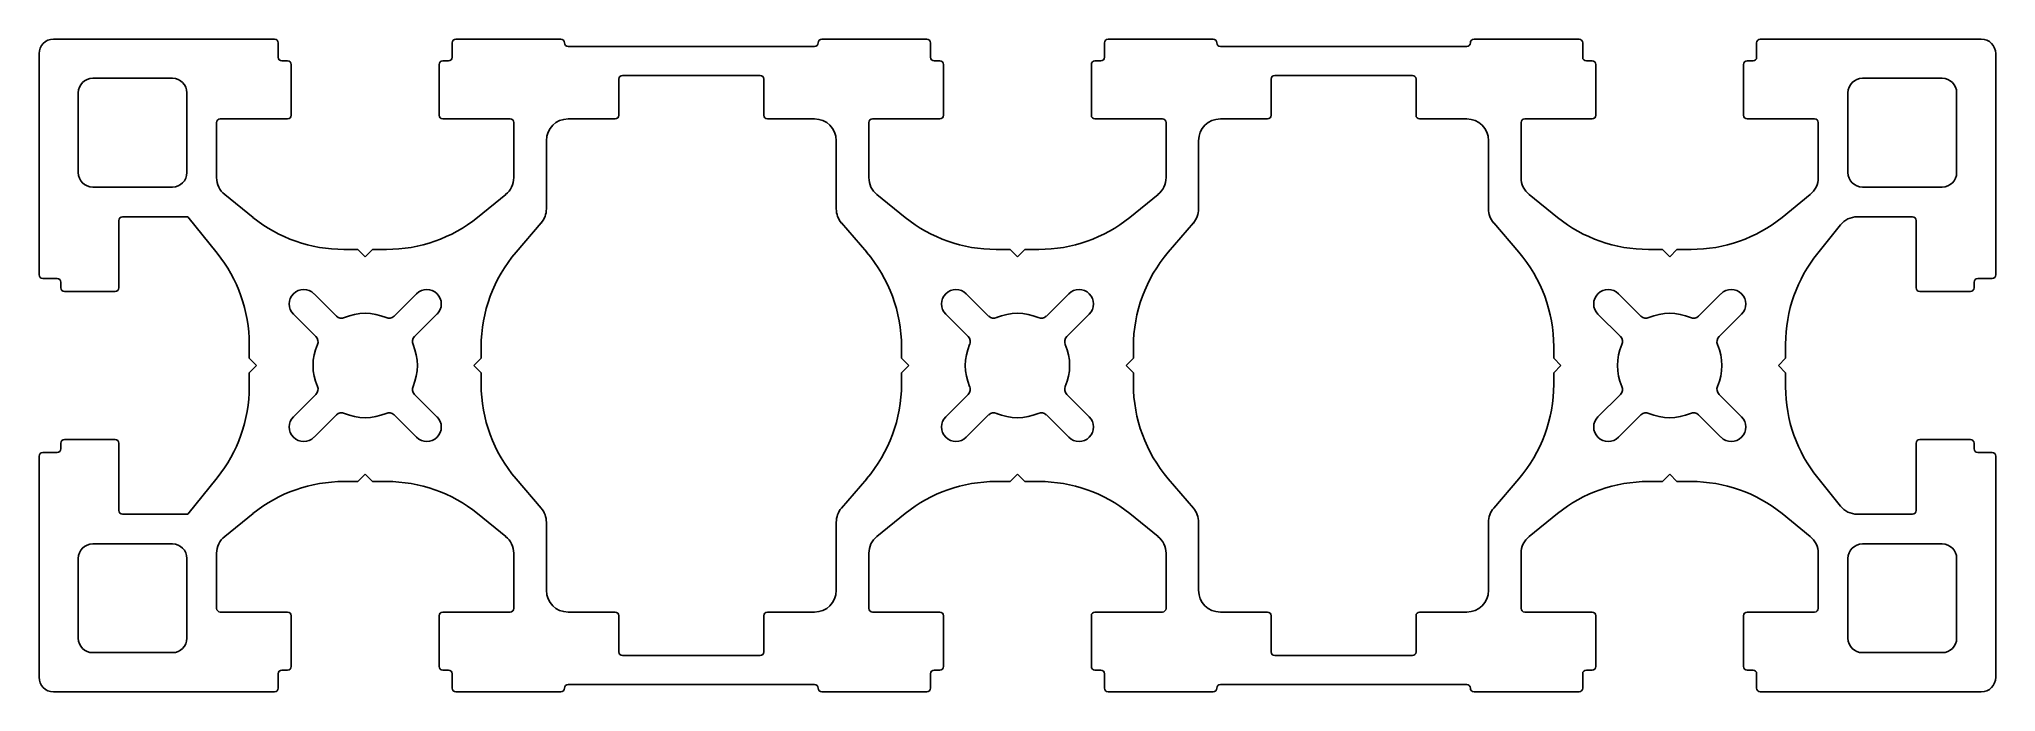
# Model space of a CAD drawing. Extents: x 2328 to 2463, y 2100 to 2145.
import ezdxf

# ---------------------------------------------------------------- set-up
doc = ezdxf.new("R2010")
doc.units = 0
doc.layers.get('0').update_dxf_attribs({"linetype": 'CONTINUOUS'})

msp = doc.modelspace()

# ---------------------------------------------------------------- linework, layer by layer
for p, q in [((2344.62, 2144.54), (2329.37, 2144.54)), ((2344.87, 2144.29), (2344.87, 2143.29)), ((2356.87, 2144.29), (2356.87, 2143.29)), ((2364.37, 2144.54), (2357.12, 2144.54)), ((2364.87, 2144.04), (2381.87, 2144.04)), ((2389.62, 2144.54), (2382.37, 2144.54)), ((2389.87, 2144.29), (2389.87, 2143.29)), ((2401.87, 2144.29), (2401.87, 2143.29)), ((2409.37, 2144.54), (2402.12, 2144.54)), ((2409.87, 2144.04), (2426.87, 2144.04)), ((2434.62, 2144.54), (2427.37, 2144.54)), ((2434.87, 2144.29), (2434.87, 2143.29)), ((2446.87, 2144.29), (2446.87, 2143.29)), ((2462.37, 2144.54), (2447.12, 2144.54)), ((2328.37, 2143.54), (2328.37, 2128.29)), ((2345.12, 2143.04), (2345.52, 2143.04)), ((2345.77, 2142.79), (2345.77, 2139.29)), ((2355.97, 2139.29), (2355.97, 2142.79)), ((2356.22, 2143.04), (2356.62, 2143.04)), ((2390.12, 2143.04), (2390.52, 2143.04)), ((2390.77, 2142.79), (2390.77, 2139.29)), ((2400.97, 2139.29), (2400.97, 2142.79)), ((2401.22, 2143.04), (2401.62, 2143.04)), ((2435.12, 2143.04), (2435.52, 2143.04)), ((2435.77, 2142.79), (2435.77, 2139.29)), ((2445.97, 2139.29), (2445.97, 2142.79)), ((2446.22, 2143.04), (2446.62, 2143.04)), ((2463.37, 2128.29), (2463.37, 2143.54)), ((2332.07, 2141.84), (2337.57, 2141.84)), ((2368.37, 2139.29), (2368.37, 2141.79)), ((2368.62, 2142.04), (2378.12, 2142.04)), ((2378.37, 2141.79), (2378.37, 2139.29)), ((2413.37, 2139.29), (2413.37, 2141.79)), ((2413.62, 2142.04), (2423.12, 2142.04)), ((2423.37, 2141.79), (2423.37, 2139.29)), ((2454.17, 2141.84), (2459.67, 2141.84)), ((2331.07, 2135.34), (2331.07, 2140.84)), ((2338.57, 2140.84), (2338.57, 2135.34)), ((2453.17, 2135.34), (2453.17, 2140.84)), ((2460.67, 2140.84), (2460.67, 2135.34)), ((2340.62, 2138.79), (2340.62, 2134.99)), ((2345.52, 2139.04), (2340.87, 2139.04)), ((2360.87, 2139.04), (2356.22, 2139.04)), ((2361.12, 2134.99), (2361.12, 2138.79)), ((2364.87, 2139.04), (2368.12, 2139.04)), ((2378.62, 2139.04), (2381.87, 2139.04)), ((2385.62, 2138.79), (2385.62, 2134.99)), ((2390.52, 2139.04), (2385.87, 2139.04)), ((2405.87, 2139.04), (2401.22, 2139.04)), ((2406.12, 2134.99), (2406.12, 2138.79)), ((2409.87, 2139.04), (2413.12, 2139.04)), ((2423.62, 2139.04), (2426.87, 2139.04)), ((2430.62, 2138.79), (2430.62, 2134.99)), ((2435.52, 2139.04), (2430.87, 2139.04)), ((2450.87, 2139.04), (2446.22, 2139.04)), ((2451.12, 2134.99), (2451.12, 2138.79)), ((2363.37, 2132.84), (2363.37, 2137.54)), ((2383.37, 2137.54), (2383.37, 2132.84)), ((2408.37, 2132.84), (2408.37, 2137.54)), ((2428.37, 2137.54), (2428.37, 2132.84)), ((2337.57, 2134.34), (2332.07, 2134.34)), ((2341.18, 2133.82), (2343.13, 2132.25)), ((2358.62, 2132.25), (2360.57, 2133.82)), ((2386.18, 2133.82), (2388.13, 2132.25)), ((2403.62, 2132.25), (2405.57, 2133.82)), ((2431.18, 2133.82), (2433.13, 2132.25)), ((2448.62, 2132.25), (2450.57, 2133.82)), ((2459.67, 2134.34), (2454.17, 2134.34)), ((2333.87, 2132.04), (2333.87, 2127.39)), ((2338.64, 2132.29), (2334.12, 2132.29)), ((2340.66, 2129.79), (2338.64, 2132.29)), ((2361.28, 2129.85), (2363.01, 2131.87)), ((2383.74, 2131.87), (2385.47, 2129.85)), ((2406.28, 2129.85), (2408.01, 2131.87)), ((2428.74, 2131.87), (2430.47, 2129.85)), ((2452.65, 2131.73), (2451.09, 2129.79)), ((2457.62, 2132.29), (2453.82, 2132.29)), ((2457.87, 2127.39), (2457.87, 2132.04)), ((2349.4, 2130.04), (2350.37, 2130.04)), ((2350.37, 2130.04), (2350.87, 2129.54)), ((2350.87, 2129.54), (2351.37, 2130.04)), ((2351.37, 2130.04), (2352.35, 2130.04)), ((2394.4, 2130.04), (2395.37, 2130.04)), ((2395.37, 2130.04), (2395.87, 2129.54)), ((2395.87, 2129.54), (2396.37, 2130.04)), ((2396.37, 2130.04), (2397.35, 2130.04)), ((2439.4, 2130.04), (2440.37, 2130.04)), ((2440.37, 2130.04), (2440.87, 2129.54)), ((2440.87, 2129.54), (2441.37, 2130.04)), ((2441.37, 2130.04), (2442.35, 2130.04)), ((2328.62, 2128.04), (2329.62, 2128.04)), ((2329.87, 2127.39), (2329.87, 2127.79)), ((2461.87, 2127.79), (2461.87, 2127.39)), ((2463.12, 2128.04), (2462.12, 2128.04)), ((2333.62, 2127.14), (2330.12, 2127.14)), ((2347.34, 2126.99), (2348.88, 2125.44)), ((2352.87, 2125.44), (2354.41, 2126.99)), ((2392.34, 2126.99), (2393.88, 2125.44)), ((2397.87, 2125.44), (2399.41, 2126.99)), ((2437.34, 2126.99), (2438.88, 2125.44)), ((2442.87, 2125.44), (2444.41, 2126.99)), ((2461.62, 2127.14), (2458.12, 2127.14)), ((2347.47, 2124.03), (2345.92, 2125.57)), ((2355.82, 2125.57), (2354.28, 2124.03)), ((2392.47, 2124.03), (2390.92, 2125.57)), ((2400.82, 2125.57), (2399.28, 2124.03)), ((2437.47, 2124.03), (2435.92, 2125.57)), ((2445.82, 2125.57), (2444.28, 2124.03)), ((2342.87, 2122.54), (2342.87, 2123.51)), ((2343.37, 2122.04), (2342.87, 2122.54)), ((2358.37, 2122.04), (2358.87, 2122.54)), ((2358.87, 2122.54), (2358.87, 2123.34)), ((2387.87, 2123.34), (2387.87, 2122.54)), ((2387.87, 2122.54), (2388.37, 2122.04)), ((2403.37, 2122.04), (2403.87, 2122.54)), ((2403.87, 2122.54), (2403.87, 2123.34)), ((2432.87, 2123.34), (2432.87, 2122.54)), ((2432.87, 2122.54), (2433.37, 2122.04)), ((2448.87, 2122.54), (2448.37, 2122.04)), ((2448.87, 2123.51), (2448.87, 2122.54)), ((2342.87, 2121.54), (2343.37, 2122.04)), ((2342.87, 2120.57), (2342.87, 2121.54)), ((2358.87, 2121.54), (2358.37, 2122.04)), ((2358.87, 2120.74), (2358.87, 2121.54)), ((2388.37, 2122.04), (2387.87, 2121.54)), ((2387.87, 2121.54), (2387.87, 2120.74)), ((2403.87, 2121.54), (2403.37, 2122.04)), ((2403.87, 2120.74), (2403.87, 2121.54)), ((2433.37, 2122.04), (2432.87, 2121.54)), ((2432.87, 2121.54), (2432.87, 2120.74)), ((2448.37, 2122.04), (2448.87, 2121.54)), ((2448.87, 2121.54), (2448.87, 2120.57)), ((2345.92, 2118.5), (2347.47, 2120.05)), ((2354.28, 2120.05), (2355.82, 2118.5)), ((2390.92, 2118.5), (2392.47, 2120.05)), ((2399.28, 2120.05), (2400.82, 2118.5)), ((2435.92, 2118.5), (2437.47, 2120.05)), ((2444.28, 2120.05), (2445.82, 2118.5)), ((2348.88, 2118.63), (2347.34, 2117.09)), ((2354.41, 2117.09), (2352.87, 2118.63)), ((2393.88, 2118.63), (2392.34, 2117.09)), ((2399.41, 2117.09), (2397.87, 2118.63)), ((2438.88, 2118.63), (2437.34, 2117.09)), ((2444.41, 2117.09), (2442.87, 2118.63)), ((2330.12, 2116.94), (2333.62, 2116.94)), ((2458.12, 2116.94), (2461.62, 2116.94)), ((2328.37, 2115.79), (2328.37, 2100.54)), ((2328.62, 2116.04), (2329.62, 2116.04)), ((2329.87, 2116.29), (2329.87, 2116.69)), ((2333.87, 2116.69), (2333.87, 2112.04)), ((2457.87, 2112.04), (2457.87, 2116.69)), ((2461.87, 2116.69), (2461.87, 2116.29)), ((2463.12, 2116.04), (2462.12, 2116.04)), ((2463.37, 2100.54), (2463.37, 2115.79)), ((2338.64, 2111.79), (2340.66, 2114.29)), ((2350.87, 2114.54), (2350.37, 2114.04)), ((2351.37, 2114.04), (2350.87, 2114.54)), ((2363.01, 2112.21), (2361.28, 2114.23)), ((2385.47, 2114.23), (2383.74, 2112.21)), ((2395.87, 2114.54), (2395.37, 2114.04)), ((2396.37, 2114.04), (2395.87, 2114.54)), ((2408.01, 2112.21), (2406.28, 2114.23)), ((2430.47, 2114.23), (2428.74, 2112.21)), ((2440.87, 2114.54), (2440.37, 2114.04)), ((2441.37, 2114.04), (2440.87, 2114.54)), ((2451.09, 2114.29), (2452.65, 2112.35)), ((2350.37, 2114.04), (2349.4, 2114.04)), ((2352.35, 2114.04), (2351.37, 2114.04)), ((2395.37, 2114.04), (2394.4, 2114.04)), ((2397.35, 2114.04), (2396.37, 2114.04)), ((2440.37, 2114.04), (2439.4, 2114.04)), ((2442.35, 2114.04), (2441.37, 2114.04)), ((2334.12, 2111.79), (2338.64, 2111.79)), ((2343.13, 2111.83), (2341.18, 2110.26)), ((2360.57, 2110.26), (2358.62, 2111.83)), ((2388.13, 2111.83), (2386.18, 2110.26)), ((2405.57, 2110.26), (2403.62, 2111.83)), ((2433.13, 2111.83), (2431.18, 2110.26)), ((2450.57, 2110.26), (2448.62, 2111.83)), ((2453.82, 2111.79), (2457.62, 2111.79)), ((2363.37, 2106.54), (2363.37, 2111.23)), ((2383.37, 2111.23), (2383.37, 2106.54)), ((2408.37, 2106.54), (2408.37, 2111.23)), ((2428.37, 2111.23), (2428.37, 2106.54)), ((2331.07, 2103.24), (2331.07, 2108.74)), ((2332.07, 2109.74), (2337.57, 2109.74)), ((2338.57, 2108.74), (2338.57, 2103.24)), ((2340.62, 2109.09), (2340.62, 2105.29)), ((2361.12, 2105.29), (2361.12, 2109.09)), ((2385.62, 2109.09), (2385.62, 2105.29)), ((2406.12, 2105.29), (2406.12, 2109.09)), ((2430.62, 2109.09), (2430.62, 2105.29)), ((2451.12, 2105.29), (2451.12, 2109.09)), ((2453.17, 2103.24), (2453.17, 2108.74)), ((2454.17, 2109.74), (2459.67, 2109.74)), ((2460.67, 2108.74), (2460.67, 2103.24)), ((2340.87, 2105.04), (2345.52, 2105.04)), ((2345.77, 2104.79), (2345.77, 2101.29)), ((2355.97, 2101.29), (2355.97, 2104.79)), ((2356.22, 2105.04), (2360.87, 2105.04)), ((2368.12, 2105.04), (2364.87, 2105.04)), ((2368.37, 2102.29), (2368.37, 2104.79)), ((2378.37, 2104.79), (2378.37, 2102.29)), ((2381.87, 2105.04), (2378.62, 2105.04)), ((2385.87, 2105.04), (2390.52, 2105.04)), ((2390.77, 2104.79), (2390.77, 2101.29)), ((2400.97, 2101.29), (2400.97, 2104.79)), ((2401.22, 2105.04), (2405.87, 2105.04)), ((2413.12, 2105.04), (2409.87, 2105.04)), ((2413.37, 2102.29), (2413.37, 2104.79)), ((2423.37, 2104.79), (2423.37, 2102.29)), ((2426.87, 2105.04), (2423.62, 2105.04)), ((2430.87, 2105.04), (2435.52, 2105.04)), ((2435.77, 2104.79), (2435.77, 2101.29)), ((2445.97, 2101.29), (2445.97, 2104.79)), ((2446.22, 2105.04), (2450.87, 2105.04)), ((2337.57, 2102.24), (2332.07, 2102.24)), ((2378.12, 2102.04), (2368.62, 2102.04)), ((2423.12, 2102.04), (2413.62, 2102.04)), ((2459.67, 2102.24), (2454.17, 2102.24)), ((2344.87, 2099.79), (2344.87, 2100.79)), ((2345.52, 2101.04), (2345.12, 2101.04)), ((2356.62, 2101.04), (2356.22, 2101.04)), ((2356.87, 2099.79), (2356.87, 2100.79)), ((2389.87, 2099.79), (2389.87, 2100.79)), ((2390.52, 2101.04), (2390.12, 2101.04)), ((2401.62, 2101.04), (2401.22, 2101.04)), ((2401.87, 2099.79), (2401.87, 2100.79)), ((2434.87, 2099.79), (2434.87, 2100.79)), ((2435.52, 2101.04), (2435.12, 2101.04)), ((2446.62, 2101.04), (2446.22, 2101.04)), ((2446.87, 2099.79), (2446.87, 2100.79)), ((2329.37, 2099.54), (2344.62, 2099.54)), ((2357.12, 2099.54), (2364.37, 2099.54)), ((2381.87, 2100.04), (2364.87, 2100.04)), ((2382.37, 2099.54), (2389.62, 2099.54)), ((2402.12, 2099.54), (2409.37, 2099.54)), ((2426.87, 2100.04), (2409.87, 2100.04)), ((2427.37, 2099.54), (2434.62, 2099.54)), ((2447.12, 2099.54), (2462.37, 2099.54))]:
    msp.add_line(p, q)
for centre, radius, start, end in [((2329.37, 2143.54), 1, 90, 180), ((2344.62, 2144.29), 0.25, 0, 90), ((2357.12, 2144.29), 0.25, 90, 180), ((2364.37, 2144.29), 0.25, 0, 90), ((2364.87, 2144.29), 0.25, 180, 270), ((2381.87, 2144.29), 0.25, 270, 360), ((2382.37, 2144.29), 0.25, 90, 180), ((2389.62, 2144.29), 0.25, 0, 90), ((2402.12, 2144.29), 0.25, 90, 180), ((2409.37, 2144.29), 0.25, 0, 90), ((2409.87, 2144.29), 0.25, 180, 270), ((2426.87, 2144.29), 0.25, 270, 360), ((2427.37, 2144.29), 0.25, 90, 180), ((2434.62, 2144.29), 0.25, 0, 90), ((2447.12, 2144.29), 0.25, 90, 180), ((2462.37, 2143.54), 1, 0, 90), ((2345.12, 2143.29), 0.25, 180, 270), ((2345.52, 2142.79), 0.25, 0, 90), ((2356.22, 2142.79), 0.25, 90, 180), ((2356.62, 2143.29), 0.25, 270, 360), ((2390.12, 2143.29), 0.25, 180, 270), ((2390.52, 2142.79), 0.25, 0, 90), ((2401.22, 2142.79), 0.25, 90, 180), ((2401.62, 2143.29), 0.25, 270, 360), ((2435.12, 2143.29), 0.25, 180, 270), ((2435.52, 2142.79), 0.25, 0, 90), ((2446.22, 2142.79), 0.25, 90, 180), ((2446.62, 2143.29), 0.25, 270, 360), ((2332.07, 2140.84), 1, 90, 180), ((2337.57, 2140.84), 1, 0, 90), ((2368.62, 2141.79), 0.25, 90, 180), ((2378.12, 2141.79), 0.25, 0, 90), ((2413.62, 2141.79), 0.25, 90, 180), ((2423.12, 2141.79), 0.25, 0, 90), ((2454.17, 2140.84), 1, 90, 180), ((2459.67, 2140.84), 1, 0, 90), ((2340.87, 2138.79), 0.25, 90, 180), ((2345.52, 2139.29), 0.25, 270, 360), ((2356.22, 2139.29), 0.25, 180, 270), ((2360.87, 2138.79), 0.25, 0, 90), ((2364.87, 2137.54), 1.5, 90, 180), ((2368.12, 2139.29), 0.25, 270, 360), ((2378.62, 2139.29), 0.25, 180, 270), ((2381.87, 2137.54), 1.5, 0, 90), ((2385.87, 2138.79), 0.25, 90, 180), ((2390.52, 2139.29), 0.25, 270, 360), ((2401.22, 2139.29), 0.25, 180, 270), ((2405.87, 2138.79), 0.25, 0, 90), ((2409.87, 2137.54), 1.5, 90, 180), ((2413.12, 2139.29), 0.25, 270, 360), ((2423.62, 2139.29), 0.25, 180, 270), ((2426.87, 2137.54), 1.5, 0, 90), ((2430.87, 2138.79), 0.25, 90, 180), ((2435.52, 2139.29), 0.25, 270, 360), ((2446.22, 2139.29), 0.25, 180, 270), ((2450.87, 2138.79), 0.25, 0, 90), ((2332.07, 2135.34), 1, 180, 270), ((2337.57, 2135.34), 1, 270, 0), ((2342.12, 2134.99), 1.5, 180, 231.1418), ((2359.62, 2134.99), 1.5, 308.8582, 0), ((2387.12, 2134.99), 1.5, 180, 231.1418), ((2404.62, 2134.99), 1.5, 308.8582, 0), ((2432.12, 2134.99), 1.5, 180, 231.1418), ((2449.62, 2134.99), 1.5, 308.8582, 0), ((2454.17, 2135.34), 1, 180, 270), ((2459.67, 2135.34), 1, 270, 0), ((2334.12, 2132.04), 0.25, 90, 180), ((2349.4, 2140.04), 10, 231.1418, 270), ((2352.35, 2140.04), 10, 270, 308.8582), ((2361.87, 2132.84), 1.5, 319.3987, 0), ((2384.87, 2132.84), 1.5, 180, 220.6013), ((2394.4, 2140.04), 10, 231.1418, 270), ((2397.35, 2140.04), 10, 270, 308.8582), ((2406.87, 2132.84), 1.5, 319.3987, 0), ((2429.87, 2132.84), 1.5, 180, 220.6013), ((2439.4, 2140.04), 10, 231.1418, 270), ((2442.35, 2140.04), 10, 270, 308.8582), ((2453.82, 2130.79), 1.5, 90, 141.1418), ((2457.62, 2132.04), 0.25, 0, 90), ((2332.87, 2123.51), 10, 0, 38.8582), ((2368.87, 2123.34), 10, 139.3987, 180), ((2377.87, 2123.34), 10, 0, 40.6013), ((2413.87, 2123.34), 10, 139.3987, 180), ((2422.87, 2123.34), 10, 0, 40.6013), ((2458.87, 2123.51), 10, 141.1418, 180), ((2328.62, 2128.29), 0.25, 180, 270), ((2329.62, 2127.79), 0.25, 0, 90), ((2462.12, 2127.79), 0.25, 90, 180), ((2463.12, 2128.29), 0.25, 270, 360), ((2330.12, 2127.39), 0.25, 180, 270), ((2333.62, 2127.39), 0.25, 270, 360), ((2346.63, 2126.28), 1, 45, 225), ((2355.12, 2126.28), 1, 315, 135), ((2391.63, 2126.28), 1, 45, 225), ((2400.12, 2126.28), 1, 315, 135), ((2436.63, 2126.28), 1, 45, 225), ((2445.12, 2126.28), 1, 315, 135), ((2458.12, 2127.39), 0.25, 180, 270), ((2461.62, 2127.39), 0.25, 270, 360), ((2349.24, 2125.8), 0.5, 225, 293.5399), ((2350.87, 2122.04), 3.6, 66.4601, 113.5399), ((2352.51, 2125.8), 0.5, 246.4601, 315), ((2394.24, 2125.8), 0.5, 225, 293.5399), ((2395.87, 2122.04), 3.6, 66.4601, 113.5399), ((2397.51, 2125.8), 0.5, 246.4601, 315), ((2439.24, 2125.8), 0.5, 225, 293.5399), ((2440.87, 2122.04), 3.6, 66.4601, 113.5399), ((2442.51, 2125.8), 0.5, 246.4601, 315), ((2347.12, 2123.68), 0.5, 336.4601, 45), ((2354.63, 2123.68), 0.5, 135, 203.5399), ((2392.12, 2123.68), 0.5, 336.4601, 45), ((2399.63, 2123.68), 0.5, 135, 203.5399), ((2437.12, 2123.68), 0.5, 336.4601, 45), ((2444.63, 2123.68), 0.5, 135, 203.5399), ((2350.87, 2122.04), 3.6, 156.4601, 203.5399), ((2350.87, 2122.04), 3.6, 336.4601, 23.5399), ((2395.87, 2122.04), 3.6, 156.4601, 203.5399), ((2395.87, 2122.04), 3.6, 336.4601, 23.5399), ((2440.87, 2122.04), 3.6, 156.4601, 203.5399), ((2440.87, 2122.04), 3.6, 336.4601, 23.5399), ((2332.87, 2120.57), 10, 321.1418, 360), ((2347.12, 2120.4), 0.5, 315, 23.5399), ((2354.63, 2120.4), 0.5, 156.4601, 225), ((2368.87, 2120.74), 10, 180, 220.6013), ((2377.87, 2120.74), 10, 319.3987, 360), ((2392.12, 2120.4), 0.5, 315, 23.5399), ((2399.63, 2120.4), 0.5, 156.4601, 225), ((2413.87, 2120.74), 10, 180, 220.6013), ((2422.87, 2120.74), 10, 319.3987, 360), ((2437.12, 2120.4), 0.5, 315, 23.5399), ((2444.63, 2120.4), 0.5, 156.4601, 225), ((2458.87, 2120.57), 10, 180, 218.8582), ((2346.63, 2117.8), 1, 135, 315), ((2349.24, 2118.28), 0.5, 66.4601, 135), ((2350.87, 2122.04), 3.6, 246.4601, 293.5399), ((2352.51, 2118.28), 0.5, 45, 113.5399), ((2355.12, 2117.8), 1, 225, 45), ((2391.63, 2117.8), 1, 135, 315), ((2394.24, 2118.28), 0.5, 66.4601, 135), ((2395.87, 2122.04), 3.6, 246.4601, 293.5399), ((2397.51, 2118.28), 0.5, 45, 113.5399), ((2400.12, 2117.8), 1, 225, 45), ((2436.63, 2117.8), 1, 135, 315), ((2439.24, 2118.28), 0.5, 66.4601, 135), ((2440.87, 2122.04), 3.6, 246.4601, 293.5399), ((2442.51, 2118.28), 0.5, 45, 113.5399), ((2445.12, 2117.8), 1, 225, 45), ((2330.12, 2116.69), 0.25, 90, 180), ((2333.62, 2116.69), 0.25, 0, 90), ((2458.12, 2116.69), 0.25, 90, 180), ((2461.62, 2116.69), 0.25, 0, 90), ((2328.62, 2115.79), 0.25, 90, 180), ((2329.62, 2116.29), 0.25, 270, 360), ((2462.12, 2116.29), 0.25, 180, 270), ((2463.12, 2115.79), 0.25, 0, 90), ((2349.4, 2104.04), 10, 90, 128.8582), ((2352.35, 2104.04), 10, 51.1418, 90), ((2394.4, 2104.04), 10, 90, 128.8582), ((2397.35, 2104.04), 10, 51.1418, 90), ((2439.4, 2104.04), 10, 90, 128.8582), ((2442.35, 2104.04), 10, 51.1418, 90), ((2334.12, 2112.04), 0.25, 180, 270), ((2361.87, 2111.23), 1.5, 0, 40.6013), ((2384.87, 2111.23), 1.5, 139.3987, 180), ((2406.87, 2111.23), 1.5, 0, 40.6013), ((2429.87, 2111.23), 1.5, 139.3987, 180), ((2453.82, 2113.29), 1.5, 218.8582, 270), ((2457.62, 2112.04), 0.25, 270, 360), ((2342.12, 2109.09), 1.5, 128.8582, 180), ((2359.62, 2109.09), 1.5, 0, 51.1418), ((2387.12, 2109.09), 1.5, 128.8582, 180), ((2404.62, 2109.09), 1.5, 0, 51.1418), ((2432.12, 2109.09), 1.5, 128.8582, 180), ((2449.62, 2109.09), 1.5, 0, 51.1418), ((2332.07, 2108.74), 1, 90, 180), ((2337.57, 2108.74), 1, 0, 90), ((2454.17, 2108.74), 1, 90, 180), ((2459.67, 2108.74), 1, 0, 90), ((2364.87, 2106.54), 1.5, 180, 270), ((2381.87, 2106.54), 1.5, 270, 0), ((2409.87, 2106.54), 1.5, 180, 270), ((2426.87, 2106.54), 1.5, 270, 0), ((2340.87, 2105.29), 0.25, 180, 270), ((2345.52, 2104.79), 0.25, 0, 90), ((2356.22, 2104.79), 0.25, 90, 180), ((2360.87, 2105.29), 0.25, 270, 360), ((2368.12, 2104.79), 0.25, 0, 90), ((2378.62, 2104.79), 0.25, 90, 180), ((2385.87, 2105.29), 0.25, 180, 270), ((2390.52, 2104.79), 0.25, 0, 90), ((2401.22, 2104.79), 0.25, 90, 180), ((2405.87, 2105.29), 0.25, 270, 360), ((2413.12, 2104.79), 0.25, 0, 90), ((2423.62, 2104.79), 0.25, 90, 180), ((2430.87, 2105.29), 0.25, 180, 270), ((2435.52, 2104.79), 0.25, 0, 90), ((2446.22, 2104.79), 0.25, 90, 180), ((2450.87, 2105.29), 0.25, 270, 360), ((2332.07, 2103.24), 1, 180, 270), ((2337.57, 2103.24), 1, 270, 0), ((2368.62, 2102.29), 0.25, 180, 270), ((2378.12, 2102.29), 0.25, 270, 360), ((2413.62, 2102.29), 0.25, 180, 270), ((2423.12, 2102.29), 0.25, 270, 360), ((2454.17, 2103.24), 1, 180, 270), ((2459.67, 2103.24), 1, 270, 0), ((2345.12, 2100.79), 0.25, 90, 180), ((2345.52, 2101.29), 0.25, 270, 360), ((2356.22, 2101.29), 0.25, 180, 270), ((2356.62, 2100.79), 0.25, 0, 90), ((2390.12, 2100.79), 0.25, 90, 180), ((2390.52, 2101.29), 0.25, 270, 360), ((2401.22, 2101.29), 0.25, 180, 270), ((2401.62, 2100.79), 0.25, 0, 90), ((2435.12, 2100.79), 0.25, 90, 180), ((2435.52, 2101.29), 0.25, 270, 360), ((2446.22, 2101.29), 0.25, 180, 270), ((2446.62, 2100.79), 0.25, 0, 90), ((2329.37, 2100.54), 1, 180, 270), ((2344.62, 2099.79), 0.25, 270, 360), ((2357.12, 2099.79), 0.25, 180, 270), ((2364.37, 2099.79), 0.25, 270, 360), ((2364.87, 2099.79), 0.25, 90, 180), ((2381.87, 2099.79), 0.25, 0, 90), ((2382.37, 2099.79), 0.25, 180, 270), ((2389.62, 2099.79), 0.25, 270, 360), ((2402.12, 2099.79), 0.25, 180, 270), ((2409.37, 2099.79), 0.25, 270, 360), ((2409.87, 2099.79), 0.25, 90, 180), ((2426.87, 2099.79), 0.25, 0, 90), ((2427.37, 2099.79), 0.25, 180, 270), ((2434.62, 2099.79), 0.25, 270, 360), ((2447.12, 2099.79), 0.25, 180, 270), ((2462.37, 2100.54), 1, 270, 0)]:
    msp.add_arc(centre, radius, start, end)

doc.saveas('drawing.dxf')
